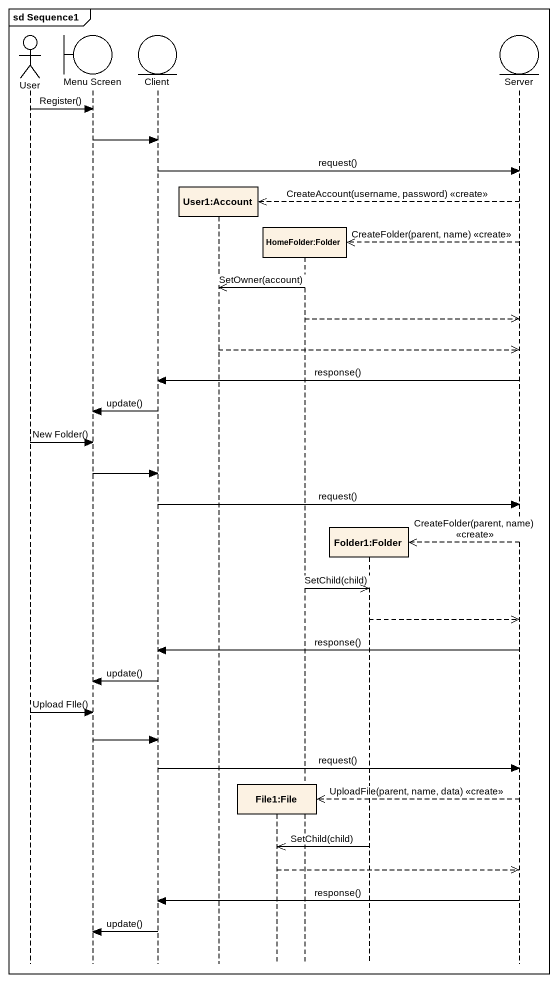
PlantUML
@startuml
mainframe sd Sequence1
hide footbox
actor User
boundary "Menu Screen" as Menu_Screen
entity Client
participant "User1:Account" as User1_Account
participant "File1:File" as File1_File
participant "HomeFolder:Folder" as HomeFolder_Folder
participant "Folder1:Folder" as Folder1_Folder
entity Server

User -> Menu_Screen : Register()
Menu_Screen -> Client
Client -> Server : request()
Server -->> User1_Account ** : CreateAccount(username, password) <<create>>
Server -->> HomeFolder_Folder ** : CreateFolder(parent, name) <<create>>
HomeFolder_Folder ->> User1_Account : SetOwner(account)
HomeFolder_Folder -->> Server
User1_Account -->> Server
Server -> Client : response()
Client -> Menu_Screen : update()
User -> Menu_Screen : New Folder()
Menu_Screen -> Client
Client -> Server : request()
Server -->> Folder1_Folder ** : CreateFolder(parent, name) <<create>>
HomeFolder_Folder ->> Folder1_Folder : SetChild(child)
Folder1_Folder -->> Server
Server -> Client : response()
Client -> Menu_Screen : update()
User -> Menu_Screen : Upload FIle()
Menu_Screen -> Client
Client -> Server : request()
Server -->> File1_File ** : UploadFile(parent, name, data) <<create>>
Folder1_Folder ->> File1_File : SetChild(child)
File1_File -->> Server
Server -> Client : response()
Client -> Menu_Screen : update()
@enduml
